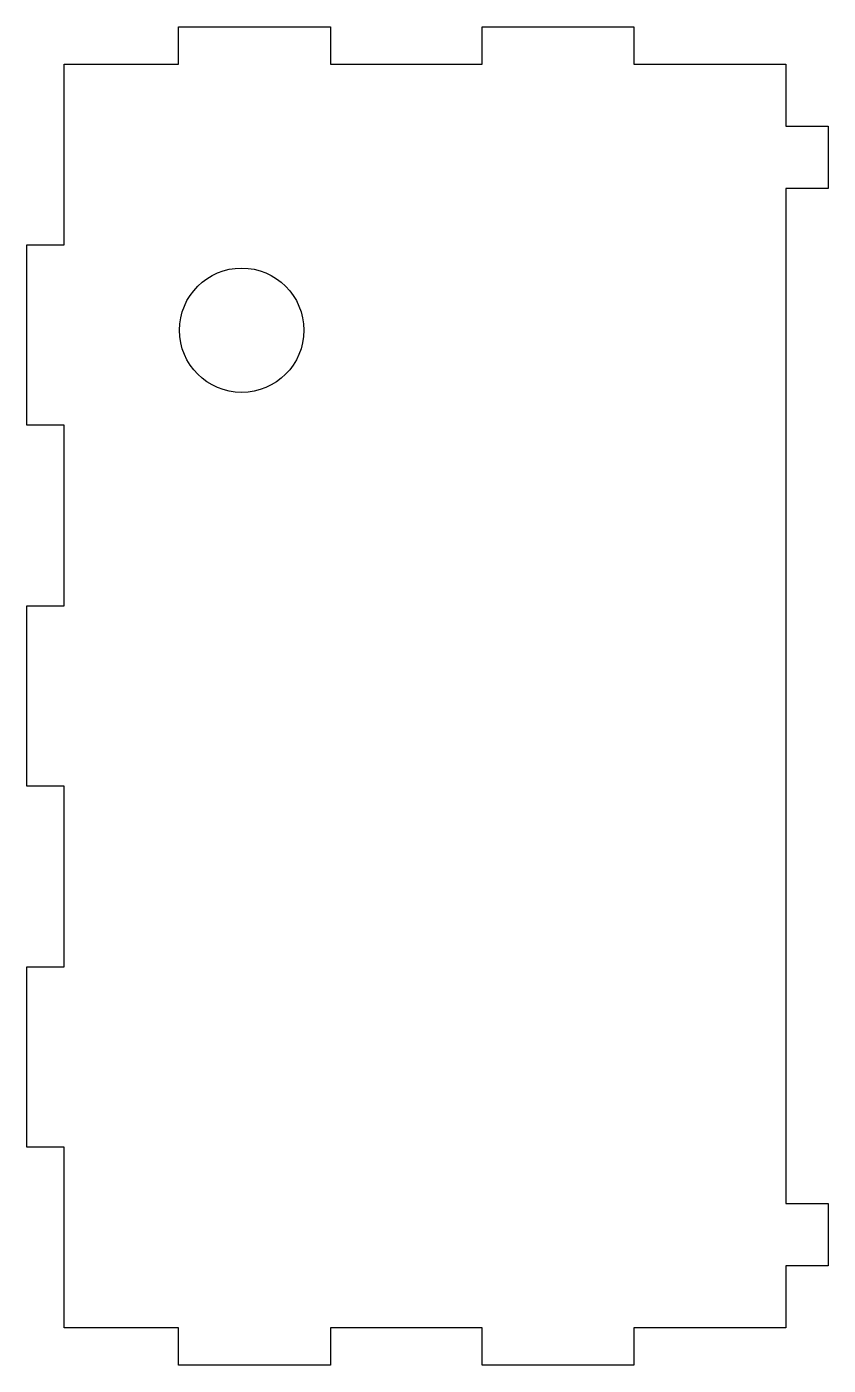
# Model space of a CAD drawing. Header units: millimetres. Extents: x 162 to 227, y -261 to -153.
import ezdxf

# ---------------------------------------------------------------- set-up
doc = ezdxf.new("R2010")
doc.units = ezdxf.units.MM

msp = doc.modelspace()

# ---------------------------------------------------------------- linework, layer by layer
at = {"color": 7, "linetype": 'Continuous', "lineweight": 25}
for p, q in [((174.56, -156.1), (174.56, -153.1)), ((174.56, -153.1), (186.76, -153.1)), ((186.76, -153.1), (186.76, -156.1)), ((198.96, -156.1), (198.96, -153.1)), ((198.96, -153.1), (211.16, -153.1)), ((211.16, -153.1), (211.16, -156.1)), ((165.36, -170.62), (165.36, -156.1)), ((165.36, -156.1), (174.56, -156.1)), ((186.76, -156.1), (198.96, -156.1)), ((211.16, -156.1), (223.36, -156.1)), ((223.36, -156.1), (223.36, -161.1)), ((223.36, -161.1), (226.78, -161.1)), ((226.78, -161.1), (226.78, -166.1)), ((226.78, -166.1), (223.36, -166.1)), ((223.36, -166.1), (223.36, -247.71)), ((162.36, -185.13), (162.36, -170.62)), ((162.36, -170.62), (165.36, -170.62)), ((165.36, -185.13), (162.36, -185.13)), ((165.36, -199.65), (165.36, -185.13)), ((162.36, -214.16), (162.36, -199.65)), ((162.36, -199.65), (165.36, -199.65)), ((165.36, -214.16), (162.36, -214.16)), ((165.36, -228.68), (165.36, -214.16)), ((162.36, -243.19), (162.36, -228.68)), ((162.36, -228.68), (165.36, -228.68)), ((165.36, -243.19), (162.36, -243.19)), ((165.36, -257.71), (165.36, -243.19)), ((223.36, -247.71), (226.78, -247.71)), ((226.78, -247.71), (226.78, -252.71)), ((226.78, -252.71), (223.36, -252.71)), ((223.36, -252.71), (223.36, -257.71)), ((174.56, -257.71), (165.36, -257.71)), ((174.56, -260.71), (174.56, -257.71)), ((198.96, -257.71), (186.76, -257.71)), ((186.76, -257.71), (186.76, -260.71)), ((198.96, -260.71), (198.96, -257.71)), ((223.36, -257.71), (211.16, -257.71)), ((211.16, -257.71), (211.16, -260.71)), ((186.76, -260.71), (174.56, -260.71)), ((211.16, -260.71), (198.96, -260.71))]:
    msp.add_line(p, q, dxfattribs=at)
msp.add_circle((179.63, -177.5), 5, dxfattribs=at)

doc.saveas('drawing.dxf')
